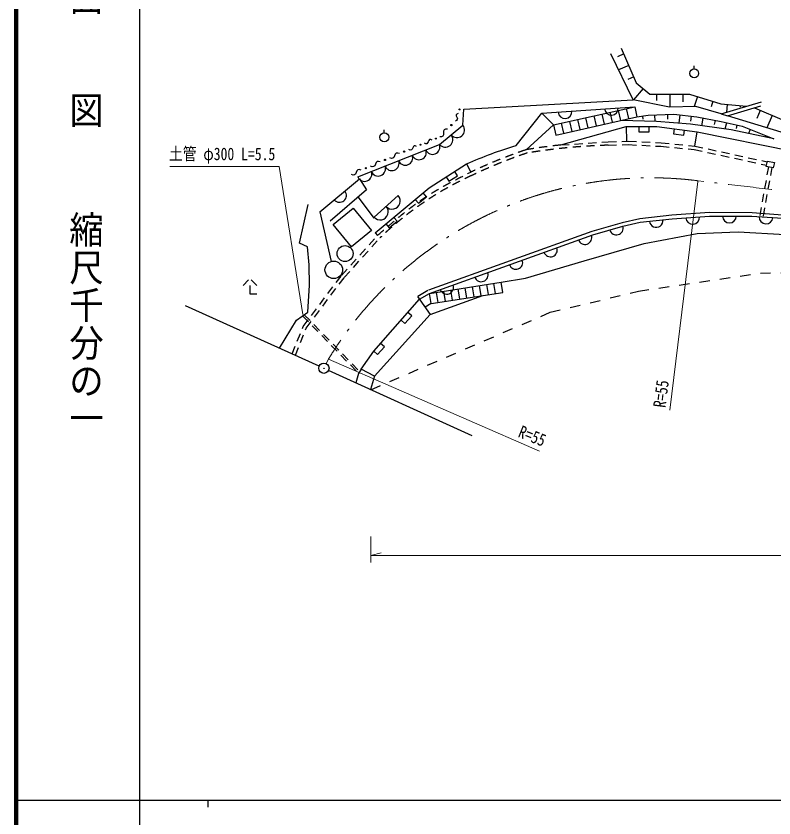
# Model space of a CAD drawing. Units: millimetres, scale not verified. Extents: x 40000 to 680000, y 20000 to 380000.
# Drawn here: x 40000 to 150564, y 202409 to 319409 of the extents above; entities that cross this region are included whole.
import ezdxf
from ezdxf.enums import TextEntityAlignment as Align

# ---------------------------------------------------------------- set-up
doc = ezdxf.new("R2010")
doc.units = ezdxf.units.MM
doc.header["$LTSCALE"] = 1000
for name, pattern in [('USER1', [3, 1.5, -1.5]), ('USER2', [2, 1.2, -0.8]), ('USER3', [10, 6.4, -1.6, 0.4, -1.6])]:
    doc.linetypes.add(name, pattern=pattern)
for name, color, linetype, lineweight in [('M-BGD', 7, 'Continuous', 25), ('M-BMK', 2, 'USER3', 13), ('M-BMK-SRVR', 3, 'Continuous', 25), ('M-OTRS', 6, 'Continuous', 25), ('M-STR-HTXT', 7, 'Continuous', 13), ('M-STR-STR3', 7, 'Continuous', 25), ('M-TTL', 2, 'Continuous', 140), ('M-TTL-BAND', 7, 'Continuous', 25)]:
    doc.layers.add(name, color=color, linetype=linetype, lineweight=lineweight)
doc.styles.add('@ＭＳ ゴシック', font='')
doc.styles.add('ＭＳ ゴシック', font='')
doc.styles.get('@ＭＳ ゴシック').set_extended_font_data('@MS Gothic')
doc.styles.get('ＭＳ ゴシック').set_extended_font_data('MS Gothic')

msp = doc.modelspace()

# ---------------------------------------------------------------- linework, layer by layer
at = {"layer": 'M-BGD'}
for p, q in [((128652, 313871), (127729, 313470)), ((129380, 312194), (127908, 311555)), ((138930, 311695), (138930, 312137)), ((130107, 310517), (129264, 310151)), ((131473, 308837), (130067, 307163)), ((133438, 308000), (133443, 307088)), ((135362, 308011), (135373, 306106)), ((137286, 308022), (137293, 306905)), ((139389, 307675), (138935, 306205)), ((141670, 306971), (141418, 306155)), ((142872, 305145), (148732, 306888)), ((116701, 305222), (130245, 306170)), ((118409, 303515), (130245, 306170)), ((127023, 303910), (126694, 305373)), ((128206, 304175), (127878, 305639)), ((129390, 304441), (129062, 305904)), ((130245, 306170), (130574, 304706)), ((143752, 306525), (143638, 305373)), ((143793, 304851), (148648, 306294)), ((145635, 306340), (145612, 306109)), ((148572, 305645), (148066, 304448)), ((112939, 300538), (116701, 305222)), ((118409, 303515), (116701, 305222)), ((118737, 302051), (130574, 304706)), ((122288, 302848), (121960, 304311)), ((123472, 303113), (123143, 304577)), ((124655, 303379), (124327, 304842)), ((125839, 303644), (125511, 305108)), ((131384, 304822), (131448, 304377)), ((133140, 304973), (133175, 304032)), ((135029, 305045), (135055, 304352)), ((136811, 304984), (136669, 303758)), ((138487, 304790), (138406, 304088)), ((140211, 304525), (139997, 303392)), ((142872, 305145), (143793, 304851)), ((150312, 304910), (149546, 303096)), ((119921, 302317), (119592, 303780)), ((121104, 302582), (120776, 304046)), ((141983, 304191), (141864, 303561)), ((143631, 303849), (143416, 302912)), ((145155, 303500), (145039, 302993)), ((93726, 302366), (93726, 302808)), ((150550, 301514), (144330, 302783)), ((147075, 302873), (146840, 302271)), ((149392, 301967), (149345, 301846)), ((84315, 290820), (90081, 295655)), ((89891, 292994), (92215, 289929)), ((92239, 290055), (95744, 293208)), ((84315, 290820), (85965, 283594)), ((73916, 280925), (73116, 280085)), ((74316, 280925), (75116, 280085)), ((105775, 278271), (105541, 279753)), ((106820, 278436), (106587, 279918)), ((107865, 278600), (107632, 280082)), ((108911, 278765), (108677, 280247)), ((109956, 278930), (109723, 280411)), ((111001, 279094), (110768, 280576)), ((100548, 277448), (100315, 278930)), ((100548, 277448), (111001, 279094)), ((101594, 277613), (101360, 279094)), ((102639, 277777), (102405, 279259)), ((103684, 277942), (103451, 279424)), ((104729, 278107), (104496, 279588)), ((100548, 277448), (99671, 276921))]:
    msp.add_line(p, q, dxfattribs=at)
at = {"layer": 'M-BGD', "linetype": 'USER2'}
for p, q in [((119480, 300596), (126388, 301064)), ((126388, 301064), (129301, 301147)), ((149754, 297405), (148462, 290134)), ((150246, 297318), (148954, 290047)), ((81804, 275659), (89961, 267286)), ((82051, 275835), (90138, 267534))]:
    msp.add_line(p, q, dxfattribs=at)
at = {"layer": 'M-BGD', "linetype": 'USER1'}
msp.add_line((148578, 281907), (156450, 282005), dxfattribs=at)
at = {"layer": 'M-BGD'}
for points in [[(142872, 305145), (139158, 306212), (135302, 306105), (130021, 307172), (126779, 313898)], [(128289, 314709), (130471, 309678), (132475, 307995), (138249, 308027), (142810, 306618), (146576, 306247)], [(105185, 303472), (105334, 305820), (130021, 307172)], [(147702, 306013), (156404, 302335), (157214, 300796)], [(104495, 305208), (104308, 305115), (104212, 304989), (104207, 304831), (104292, 304641), (104378, 304451), (104372, 304293), (104276, 304167), (104090, 304074)], [(130574, 304706), (132195, 304938), (135973, 305081), (139325, 304693), (142869, 304024), (145917, 303326), (150550, 301514)], [(157646, 299410), (151617, 302464), (143793, 304851)], [(89855, 295954), (101758, 300690), (105185, 303472)], [(114393, 299903), (118409, 303515), (118737, 302051)], [(144330, 302783), (138412, 303615), (133433, 304025), (128206, 304175)], [(102948, 302920), (102667, 302912), (102478, 302814), (102381, 302624), (102377, 302343), (102373, 302061), (102276, 301871), (102087, 301773), (101806, 301765)], [(100685, 301308), (100490, 301386), (100331, 301373), (100209, 301271), (100124, 301080), (100038, 300888), (99917, 300786), (99758, 300773), (99563, 300851)], [(98441, 300394), (98246, 300471), (98088, 300459), (97966, 300357), (97881, 300165), (97795, 299973), (97673, 299871), (97515, 299859), (97320, 299936)], [(95920, 299330), (95673, 299422), (95474, 299402), (95323, 299270), (95221, 299027), (95119, 298783), (94968, 298651), (94769, 298631), (94521, 298723)], [(93122, 298117), (92874, 298209), (92675, 298189), (92524, 298057), (92422, 297813), (92320, 297570), (92169, 297438), (91970, 297418), (91723, 297510)], [(90323, 296904), (90076, 296996), (89876, 296976), (89726, 296844), (89624, 296600), (89521, 296357), (89371, 296225), (89172, 296205), (88924, 296297)], [(90081, 295655), (91140, 294072), (85822, 289479)], [(78445, 270943), (80916, 275024), (82557, 276197), (82818, 280127), (82761, 283107), (82537, 285726), (81337, 286279), (82613, 291898)], [(74116, 280085), (74116, 278885), (75116, 278885)]]:
    msp.add_lwpolyline(points, dxfattribs=at)
at = {"layer": 'M-BGD', "linetype": 'USER2'}
for points in [[(129301, 301147), (134097, 300904), (139004, 300437), (149578, 298135)], [(126402, 300564), (129296, 300647), (134061, 300406), (138927, 299942), (149472, 297646)], [(80292, 270109), (81891, 274131), (87493, 281568), (92728, 287394)], [(80757, 269925), (82330, 273884), (87880, 281250), (93099, 287060)]]:
    msp.add_lwpolyline(points, dxfattribs=at)
at = {"layer": 'M-BGD'}
for points in [[(149603, 298259), (150630, 298056), (150473, 297263), (149446, 297466)], [(88937, 285720), (86241, 288995), (89156, 291395), (91852, 288120)]]:
    msp.add_lwpolyline(points, close=True, dxfattribs=at)
at = {"layer": 'M-BGD', "linetype": 'USER1'}
msp.add_lwpolyline([(91774, 264897), (117928, 276180), (130815, 279271), (148578, 281907)], dxfattribs=at)
at = {"layer": 'M-BGD'}
for centre, radius in [((138930, 311049), 646), ((104697, 305775), 72.3), ((104697, 305775), 48.2), ((104697, 305775), 24.1), ((104697, 305775), 2.4), ((103519, 303497), 97.4), ((103519, 303497), 64.9), ((103519, 303497), 32.5), ((103519, 303497), 3.2), ((93726, 301720), 646), ((99002, 300622), 72.7), ((101245, 301537), 72.7), ((101245, 301537), 48.4), ((101245, 301537), 24.2), ((101245, 301537), 2.4), ((96620, 299633), 91.5), ((96620, 299633), 61), ((96620, 299633), 30.5), ((96620, 299633), 3.1), ((99002, 300622), 48.4), ((99002, 300622), 24.2), ((99002, 300622), 2.4), ((93821, 298420), 91.5), ((93821, 298420), 61), ((93821, 298420), 30.5), ((93821, 298420), 3.1), ((91023, 297207), 91.5), ((91023, 297207), 61), ((91023, 297207), 30.5), ((91023, 297207), 3.1), ((87997, 284749), 1160), ((86348, 282373), 1280)]:
    msp.add_circle(centre, radius, dxfattribs=at)
for centre, radius, start, end in [((120087, 305459), 1000, 184.0014, 4.0014), ((126859, 305933), 1000, 184.0014, 4.0014), ((104328, 302777), 1104, 219.07431, 39.07431), ((102615, 301385), 1104, 219.07431, 39.07431), ((98782, 299506), 1068, 201.69596, 21.69596), ((100766, 300295), 1068, 201.69596, 21.69596), ((96798, 298717), 1068, 201.69596, 21.69596), ((92831, 297138), 1068, 201.69596, 21.69596), ((94815, 297927), 1068, 201.69596, 21.69596), ((90847, 296349), 1068, 201.69596, 21.69596), ((87198, 293238), 1000, 219.98005, 39.98005), ((94868, 292419), 1179, 221.97714, 41.97714), ((93115, 290843), 1179, 221.97714, 41.97714)]:
    msp.add_arc(centre, radius, start, end, dxfattribs=at)
at = {"layer": 'M-BGD', "linetype": 'USER2'}
for centre, radius, start, end in [((137174, 232184), 71447, 108.59302, 115.58154), ((128946, 212087), 89014, 96.10449, 99.40967), ((128946, 212087), 88514, 91.64673, 99.40967), ((137174, 232184), 70947, 108.59302, 115.58154), ((126397, 252465), 48012, 114.43237, 133.93726)]:
    msp.add_arc(centre, radius, start, end, dxfattribs=at)
at = {"layer": 'M-BGD'}
msp.add_open_spline([(105732, 297839), (106938, 298353), (108143, 298867), (109370, 299325), (110547, 299764), (111743, 300151), (112939, 300538)], degree=3, knots=[0, 0, 0, 0, 1, 1, 1, 2, 2, 2, 2], dxfattribs=at)
at = {"layer": 'M-BGD', "linetype": 'USER2'}
msp.add_open_spline([(92728, 287394), (95063, 289436), (97398, 291478), (99978, 293153), (101993, 294461), (104158, 295544), (106323, 296628)], degree=3, knots=[0, 0, 0, 0, 1, 1, 1, 2, 2, 2, 2], dxfattribs=at)
at = {"layer": 'M-BMK'}
msp.add_line((85245, 268694), (85568, 269338), dxfattribs=at)
msp.add_arc((132591, 240809), 55000, 82.78101, 148.75439, dxfattribs=at)
msp.add_open_spline([(219889, 287207), (215832, 287496), (211775, 287785), (207719, 288093), (202744, 288470), (197771, 288877), (192797, 289284), (189489, 289555), (186181, 289826), (182880, 290159), (177933, 290658), (173001, 291296), (168067, 291916), (158549, 293112), (149026, 294242), (139502, 295373)], degree=3, knots=[0, 0, 0, 0, 1, 1, 1, 2, 2, 2, 3, 3, 3, 4, 4, 4, 5, 5, 5, 5], dxfattribs=at)
at = {"layer": 'M-BMK-SRVR'}
for radius in [750, 30]:
    msp.add_circle((84909, 268024), radius, dxfattribs=at)
at = {"layer": 'M-OTRS'}
for p, q in [((84226, 268334), (64741, 277125)), ((106541, 258172), (85592, 267713))]:
    msp.add_line(p, q, dxfattribs=at)
at = {"layer": 'M-STR-HTXT'}
for p, q in [((62439, 297460), (78406, 297460)), ((78406, 297460), (81838, 275878)), ((139479, 295254), (135382, 261905)), ((85568, 269338), (116381, 255938)), ((91767, 243465), (91767, 239681)), ((91767, 240681), (93267, 241101)), ((91767, 240681), (299191, 240681))]:
    msp.add_line(p, q, dxfattribs=at)
at = {"layer": 'M-STR-STR3'}
for p, q in [((119480, 300596), (129015, 303276)), ((129015, 303276), (129072, 301141)), ((139004, 300437), (139346, 302533)), ((139346, 302533), (153408, 299665)), ((105732, 297839), (106323, 296628)), ((92400, 287766), (92728, 287394)), ((100315, 278930), (110768, 280576)), ((100063, 279361), (98609, 278512)), ((98862, 278081), (100315, 278930)), ((92283, 266856), (91716, 264924))]:
    msp.add_line(p, q, dxfattribs=at)
for points in [[(129015, 303276), (133485, 303280), (139346, 302533)], [(130860, 303277), (130861, 302527), (132361, 302529), (132360, 303279)], [(136028, 302956), (135933, 302212), (137421, 302022), (137516, 302766)], [(92400, 287766), (100282, 294366), (105732, 297839)], [(102746, 295937), (103149, 295304), (104414, 296110), (104011, 296743)], [(98243, 292660), (98725, 292084), (99875, 293047), (99393, 293623)], [(141144, 290726), (135663, 290341), (130984, 289810), (128411, 289235), (123992, 287976), (100146, 279400)], [(100315, 278930), (124145, 287500), (128534, 288750), (131067, 289316), (135709, 289843), (141179, 290227), (147350, 290212), (151082, 289951), (157432, 289415)], [(239591, 282300), (227933, 283110), (212859, 284244), (207984, 284586), (203030, 284964), (197977, 285343), (193044, 285753), (188023, 286179), (182975, 286643), (178135, 287134), (173044, 287717), (168244, 288312), (157488, 289912), (147370, 290712), (141181, 290727)], [(93964, 289077), (94446, 288501), (95596, 289464), (95114, 290040)], [(110768, 280576), (114334, 281155), (122861, 283676), (131627, 286247), (139386, 287679), (145357, 287945)], [(145357, 287945), (152196, 287541), (157876, 287155)], [(98576, 278489), (100401, 275874), (108116, 278640)], [(90356, 267870), (92189, 270520), (94976, 273673), (98862, 278081)], [(96166, 275023), (96729, 274527), (97720, 275652), (97158, 276148)], [(100401, 275874), (92283, 266856), (90356, 267870)], [(92189, 270520), (92751, 270023), (93745, 271147), (93183, 271644)], [(90356, 267870), (89949, 267243), (89588, 265893)]]:
    msp.add_lwpolyline(points, dxfattribs=at)
for centre, start, end in [((144072, 290220), 179.86028, 359.86028), ((133387, 289580), 186.47259, 6.47259), ((138721, 290054), 184.01234, 4.01234), ((149423, 290067), 176.0032, 356.0032), ((127573, 288476), 195.89501, 15.89501), ((122997, 287087), 199.78092, 19.78092), ((117957, 285275), 199.78092, 19.78092), ((112916, 283462), 199.78092, 19.78092), ((107876, 281649), 199.78092, 19.78092), ((102835, 279836), 199.78092, 19.78092)]:
    msp.add_arc(centre, 1000, start, end, dxfattribs=at)
at = {"layer": 'M-TTL'}
msp.add_line((40000, 380000), (40000, 20000), dxfattribs=at)
at = {"layer": 'M-TTL-BAND'}
for p, q in [((58000, 370000), (58000, 20000)), ((40000, 205000), (579000, 205000)), ((68000, 205000), (68000, 204000))]:
    msp.add_line(p, q, dxfattribs=at)

# ---------------------------------------------------------------- texts
at = {"layer": 'M-STR-HTXT', "style": 'ＭＳ ゴシック', "width": 0.8}
for s, rotation, p in [('土管 φ300 L=5.5', 359.9, (62324, 297847)), ('R=55', 82.9, (135292, 262134)), ('R=55', 338.2, (112914, 257523))]:
    msp.add_text(s, height=1833, rotation=rotation, dxfattribs=at).set_placement(p, align=Align.BOTTOM_LEFT)
at = {"layer": 'M-TTL-BAND', "style": '@ＭＳ ゴシック', "width": 1.1}
for s, p in [('平\u3000\u3000面\u3000\u3000図', (47277, 341475)), ('縮尺千分の一', (47277, 291030))]:
    msp.add_text(s, height=3666, rotation=270, dxfattribs=at).set_placement(p, align=Align.BOTTOM_LEFT)

doc.saveas('drawing.dxf')
